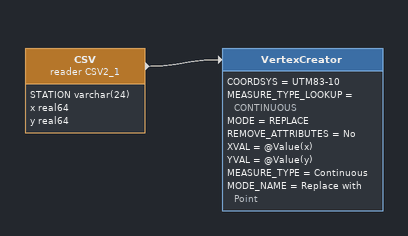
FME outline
CSV (reader CSV2_1)
    attributes: STATION varchar(24), x real64, y real64
    -> VertexCreator
VertexCreator
    COORDSYS = UTM83-10
    MEASURE_TYPE_LOOKUP = CONTINUOUS
    MODE = REPLACE
    REMOVE_ATTRIBUTES = No
    XVAL = @Value(x)
    YVAL = @Value(y)
    MEASURE_TYPE = Continuous
    MODE_NAME = Replace with Point
